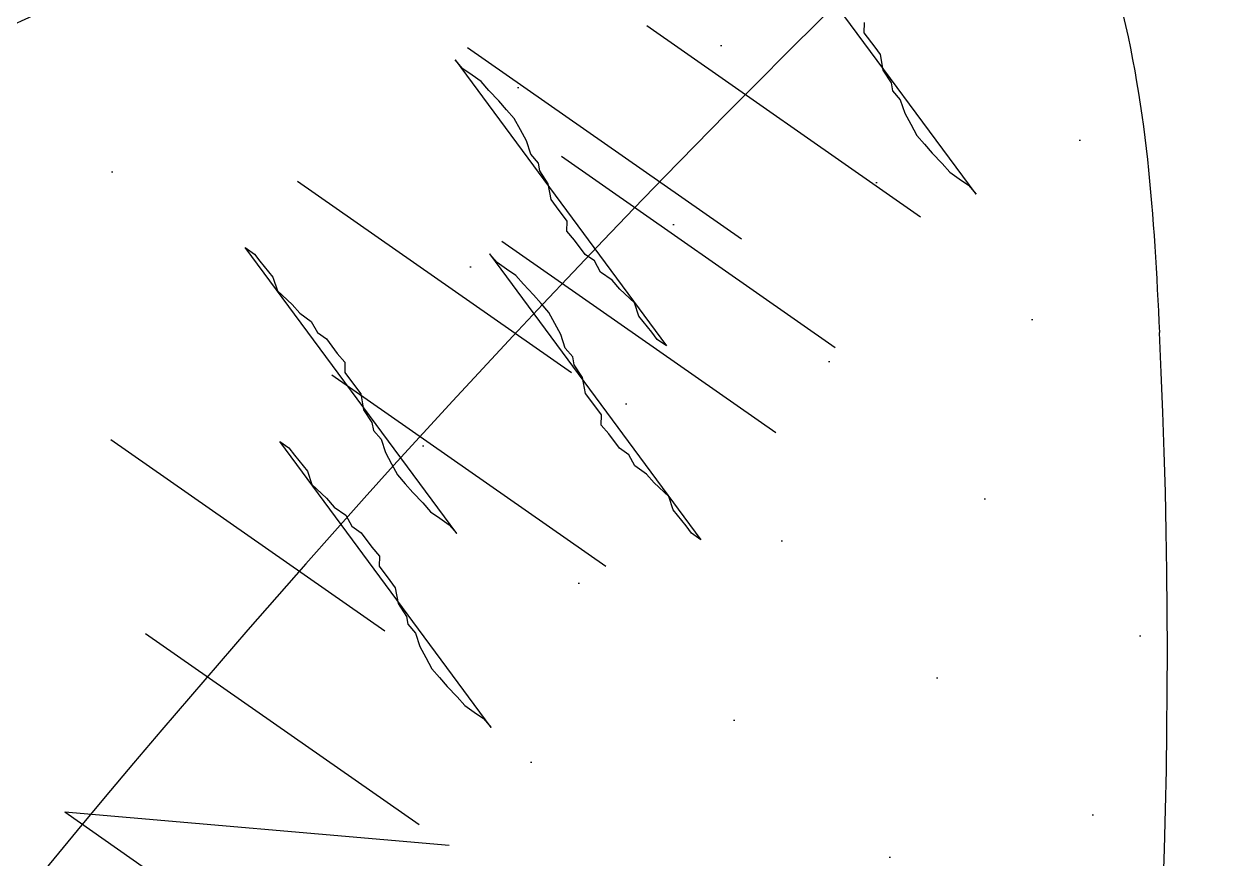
# Model space of a CAD drawing. Extents: x 3694 to 117786, y 20013 to 108631.
# Drawn here: x 68286.3 to 68359.3, y 31888.5 to 31938.8 of the extents above; entities that cross this region are included whole.
import ezdxf

# ---------------------------------------------------------------- set-up
doc = ezdxf.new("R2010")
doc.units = 0
doc.header["$LTSCALE"] = 1000
doc.header["$MEASUREMENT"] = 0
doc.layers.add('家具', color=253, linetype='Continuous')

msp = doc.modelspace()

# ---------------------------------------------------------------- hatches: boundary and pattern name
at = {"layer": '家具'}
h = msp.add_hatch(dxfattribs=at)
h.set_pattern_fill('DOTS', color=8, scale=335.28, angle=-90, style=0)
h.set_pattern_definition([(270, (40764.087, 11180.682), (-20.955, -10.4775), [0, -20.955])])
edge = h.paths.add_edge_path()
edge.add_spline(control_points=[(67993.171, 30063.85), (67991.347, 30072.905), (67989.564, 30081.936), (67984.129, 30110.343), (67980.695, 30129.634), (67974.752, 30168.036), (67972.296, 30187.076), (67967.7, 30231.647), (67965.824, 30257.252), (67961.066, 30334.956), (67959.04, 30388.061), (67952.128, 30468.763), (67949.186, 30495.816), (67943.11, 30536.435), (67940.807, 30549.981), (67935.525, 30577.052), (67932.521, 30590.639), (67925.162, 30620.115), (67920.727, 30635.84), (67913.02, 30661.97), (67909.81, 30672.52), (67906.634, 30682.959)], knot_values=[0.007594, 0.007594, 0.007594, 0.007594, 1.009332, 1.009332, 3.166904, 3.166904, 5.324476, 5.324476, 8.146714, 8.146714, 13.786985, 13.786985, 16.607121, 16.607121, 18.017189, 18.017189, 19.427256, 19.427256, 21.1184, 21.1184, 22.28816, 22.28816, 22.28816, 22.28816], degree=3, periodic=0)
edge.add_ellipse((69823.205, 31244.763), major_axis=(1412.244, 1412.244), ratio=1, start_angle=138.557148, end_angle=151.337437, ccw=False)
edge.add_ellipse((69823.205, 30996.932), major_axis=(1412.244, 1412.244), ratio=1, start_angle=118.662563, end_angle=131.442852, ccw=False)
edge.add_spline(control_points=[(67906.634, 31558.737), (67909.81, 31569.175), (67913.02, 31579.726), (67920.727, 31605.856), (67925.162, 31621.581), (67932.521, 31651.056), (67935.525, 31664.643), (67940.807, 31691.714), (67943.11, 31705.261), (67949.186, 31745.88), (67952.128, 31772.932), (67957.218, 31832.352), (67959.059, 31864.616), (67960.781, 31896.489)], knot_values=[0.007594, 0.007594, 0.007594, 0.007594, 1.177354, 1.177354, 2.868498, 2.868498, 4.278566, 4.278566, 5.688634, 5.688634, 8.508769, 8.508769, 11.917873, 11.917873, 11.917873, 11.917873], degree=3, periodic=0)
edge.add_ellipse((67966.547, 31918.918), major_axis=(-16.375, 16.375), ratio=1, start_angle=120.58246, end_angle=134.19648)
edge.add_ellipse((68102.117, 32282.875), major_axis=(-290.107, 290.107), ratio=1, start_angle=115.65651, end_angle=125.45708)
edge.add_ellipse((67321.82, 31759.471), major_axis=(510.616, 510.616), ratio=1, start_angle=303.721551, end_angle=324.469816, ccw=False)
edge.add_ellipse((63554.823, 31287.666), major_axis=(3173.046, 3173.046), ratio=1, start_angle=308.357975, end_angle=319.22468, ccw=False)
edge.add_ellipse((67013.867, 30385.319), major_axis=(-756.088, 756.088), ratio=1, start_angle=220.522212, end_angle=246.006973, ccw=False)
edge.add_ellipse((68093.523, 30275.821), major_axis=(20.775, 20.775), ratio=1, start_angle=72.68605, end_angle=150.65031)
edge.add_ellipse((68351.803, 30519.224), major_axis=(269.526, 269.526), ratio=1, start_angle=176.25132, end_angle=213.93034)
edge.add_ellipse((68627.268, 30299.265), major_axis=(-269.545, 269.545), ratio=1, start_angle=68.84747, end_angle=70.56357)
edge.add_ellipse((68342.567, 28632.013), major_axis=(1063.437, 1063.437), ratio=1, start_angle=47.255077, end_angle=54.694715)
edge.add_ellipse((68138.88, 29903.694), major_axis=(153.102, 153.102), ratio=1, start_angle=58.23516, end_angle=87.29579)
edge = h.paths.add_edge_path()
edge.add_ellipse((68052.888, 29947.418), major_axis=(-59.621, 59.621), ratio=1, start_angle=82.28214, end_angle=111.86653, ccw=False)
edge.add_ellipse((68101.68, 29975.411), major_axis=(99.196, 99.196), ratio=1, start_angle=154.31922, end_angle=169.30677, ccw=False)
edge.add_ellipse((68226.478, 31486.223), major_axis=(1116.039, 1116.039), ratio=1, start_angle=215.621951, end_angle=236.675883)
edge.add_spline(control_points=[(68545.89, 29940.565), (68546.088, 29938.378), (68546.942, 29928.791), (68547.53, 29918.779), (68548.385, 29909.38)], knot_values=[0, 0, 0, 0, 0.241803, 1.05283, 1.05283, 1.05283, 1.05283], degree=3, periodic=0)
edge.add_ellipse((68586.297, 29912.68), major_axis=(-26.909, 26.909), ratio=1, start_angle=49.72716, end_angle=121.22323)
edge.add_ellipse((68256.115, 33919.223), major_axis=(2868.191, 2868.191), ratio=1, start_angle=221.659547, end_angle=229.540688, ccw=False)
edge = h.paths.add_edge_path()
edge.add_ellipse((68052.888, 32294.278), major_axis=(59.621, 59.621), ratio=1, start_angle=68.13347, end_angle=97.71786, ccw=False)
edge.add_ellipse((68256.115, 28322.473), major_axis=(-2868.191, 2868.191), ratio=1, start_angle=310.455896, end_angle=318.340453, ccw=False)
edge.add_ellipse((68586.473, 32328.98), major_axis=(26.909, 26.909), ratio=1, start_angle=58.67635, end_angle=130.01653)
edge.add_spline(control_points=[(68548.562, 32332.286), (68548.225, 32328.589), (68547.95, 32325.154), (68547.704, 32321.891)], knot_values=[0, 0, 0, 0, 0.318986, 0.318986, 0.318986, 0.318986], degree=3, periodic=0)
edge.add_ellipse((68118.216, 28776.025), major_axis=(-2525.632, 2525.632), ratio=1, start_angle=-51.906227, end_angle=-42.875408)
edge = h.paths.add_edge_path()
edge.add_ellipse((68266.776, 31858.426), major_axis=(221.162, 221.162), ratio=1, start_angle=249.06802, end_angle=320.144, ccw=False)
edge.add_ellipse((68176.053, 31598.983), major_axis=(-155.448, 155.448), ratio=1, start_angle=155.11893, end_angle=218.17184, ccw=False)
edge.add_ellipse((68799.504, 31223.883), major_axis=(405.324, 405.324), ratio=1, start_angle=117.886425, end_angle=164.473767)
edge.add_ellipse((68089.491, 30642.741), major_axis=(-258.823, 258.823), ratio=1, start_angle=229.49374, end_angle=279.80173, ccw=False)
edge.add_ellipse((68363.937, 30409.276), major_axis=(196.089, 196.089), ratio=1, start_angle=323.30763, end_angle=385.96152, ccw=False)
edge.add_ellipse((68278.006, 29953.045), major_axis=(-433.678, 433.678), ratio=1, start_angle=250.121822, end_angle=279.018877, ccw=False)
edge.add_ellipse((53145.836, 31069.663), major_axis=(661.589, 15696.882), ratio=1, start_angle=268.6990718, end_angle=269.2892955, ccw=False)
edge.add_spline(control_points=[(68823.652, 30051.87), (68816.625, 30051.428), (68809.479, 30051.328), (68801.973, 30051.609)], knot_values=[2.29351, 2.29351, 2.29351, 2.29351, 2.979733, 2.979733, 2.979733, 2.979733], degree=3, periodic=0)
edge.add_spline(control_points=[(68801.973, 30051.609), (68797.754, 30051.766), (68786.399, 30052.495), (68770.424, 30054.553), (68774.084, 30068.3), (68770.345, 30072.075), (68767.568, 30073.653)], knot_values=[2.979733, 2.979733, 2.979733, 2.979733, 3.365456, 3.990522, 4.278466, 4.605763, 4.605763, 4.605763, 4.605763], degree=3, periodic=0)
edge.add_spline(control_points=[(68767.568, 30073.653), (68764.782, 30075.235), (68761.202, 30076.384), (68757.623, 30077.532)], knot_values=[4.605763, 4.605763, 4.605763, 4.605763, 4.934211, 4.934211, 4.934211, 4.934211], degree=3, periodic=0)
edge.add_ellipse((68342.567, 28632.013), major_axis=(-1063.437, 1063.437), ratio=1, start_angle=-61.020506, end_angle=-52.795633)
edge.add_ellipse((68413.888, 30391.822), major_axis=(-212.583, 212.583), ratio=1, start_angle=161.18693, end_angle=194.36645)
edge.add_ellipse((68413.791, 30073.202), major_axis=(217.18, 217.18), ratio=1, start_angle=347.58973, end_angle=388.97478)
edge.add_ellipse((68061.756, 30199.816), major_axis=(-331.087, 331.087), ratio=1, start_angle=246.10373, end_angle=272.15361)
edge.add_ellipse((68628.875, 30184.461), major_axis=(-308.614, 308.614), ratio=1, start_angle=-10.26045, end_angle=-2.05338)
edge.add_spline(control_points=[(68331.517, 30503.935), (68322.565, 30496.886), (68300.122, 30479.214), (68309.899, 30542.457), (68286.885, 30577.511), (68259.659, 30637.112), (68292.256, 30702.743), (68273.014, 30784.508), (68257.078, 30871.339), (68197.395, 30907.475), (68188.772, 30963.019), (68155.914, 30951.199), (68154.428, 30968.365), (68153.748, 30977.301)], knot_values=[28.726228, 28.726228, 28.726228, 28.726228, 29.65137, 31.045535, 32.970907, 34.80046, 37.537981, 40.132447, 43.737998, 46.299248, 47.538816, 48.20545, 48.984057, 48.984057, 48.984057, 48.984057], degree=3, periodic=0)
edge.add_ellipse((74440.637, 31139.04), major_axis=(4446.972, 4446.972), ratio=1, start_angle=132.8462664, end_angle=136.4736959, ccw=False)
edge.add_spline(control_points=[(68156.11, 31375.385), (68157.512, 31389.271), (68160.689, 31413.779), (68204.257, 31444.793), (68224.986, 31513.372), (68260.435, 31577.017), (68249.174, 31648.504), (68285.933, 31671.158), (68318.292, 31758.012), (68318.863, 31736.773)], knot_values=[0, 0, 0, 0, 1.426784, 2.507846, 5.446644, 8.794162, 10.36551, 12.195062, 14.476347, 14.476347, 14.476347, 14.476347], degree=3, periodic=0)
edge.add_ellipse((67925.763, 31991.155), major_axis=(-331.087, 331.087), ratio=1, start_angle=192.09233, end_angle=216.81003)
edge.add_ellipse((68240.598, 32193.241), major_axis=(217.18, 217.18), ratio=1, start_angle=253.93898, end_angle=295.32403)
edge.add_ellipse((68311.899, 31882.702), major_axis=(212.583, 212.583), ratio=1, start_angle=358.54731, end_angle=364.8553)
edge.add_ellipse((68346.104, 33494.596), major_axis=(-983.775, 983.775), ratio=1, start_angle=141.588156, end_angle=151.911973)
edge.add_spline(control_points=[(68750.827, 32163.497), (68756.337, 32165.304), (68761.847, 32167.112), (68764.436, 32170.495)], knot_values=[4.42753, 4.42753, 4.42753, 4.42753, 4.934211, 4.934211, 4.934211, 4.934211], degree=3, periodic=0)
edge.add_ellipse((68272.007, 32290.216), major_axis=(358.343, 358.343), ratio=1, start_angle=262.18363, end_angle=301.33518, ccw=False)
h = msp.add_hatch(dxfattribs=at)
h.set_pattern_fill('DOTS', color=8, scale=178.816, angle=-75.176, style=0)
h.set_pattern_definition([(255.176, (50090.006, 25839.525), (-12.2337153, -2.5426225), [0, -11.176])])
edge = h.paths.add_edge_path(flags=17)
edge.add_ellipse((68104.697, 31730.586), major_axis=(-23.26, 23.26), ratio=1, start_angle=182.60537, end_angle=232.40163)
edge.add_ellipse((68220.589, 31750.409), major_axis=(-59.905, 59.905), ratio=1, start_angle=55.60081, end_angle=99.34155)
edge.add_ellipse((68171.188, 31728.173), major_axis=(32.95, 32.95), ratio=1, start_angle=160.09755, end_angle=225.01714, ccw=False)
edge = h.paths.add_edge_path(flags=17)
edge.add_ellipse((68813.27, 31455.319), major_axis=(-481.375, 481.375), ratio=1, start_angle=25.588271, end_angle=26.322923, ccw=False)
edge.add_ellipse((68226.005, 31678.839), major_axis=(-38.8, 38.8), ratio=1, start_angle=42.14226, end_angle=113.63661)
edge.add_ellipse((68198.762, 31607.612), major_axis=(-15.128, 15.128), ratio=1, start_angle=-64.82178, end_angle=72.18619)
edge.add_ellipse((68255.5, 31647.859), major_axis=(64.198, 64.198), ratio=1, start_angle=118.71094, end_angle=168.43247, ccw=False)
edge = h.paths.add_edge_path()
edge.add_ellipse((68428.084, 31627.528), major_axis=(-242.037, 242.037), ratio=1, start_angle=-26.28459, end_angle=23.32578, ccw=False)
edge.add_spline(control_points=[(68318.253, 31951.721), (68327.614, 31956.052), (68339.527, 31961.563), (68346.389, 31953.925), (68347.648, 31951.947)], knot_values=[0, 0, 0, 0, 1.422385, 1.810205, 1.810205, 1.810205, 1.810205], degree=3, periodic=0)
edge.add_ellipse((68813.27, 31455.319), major_axis=(481.375, 481.375), ratio=1, start_angle=88.154505, end_angle=92.747363)
edge.add_ellipse((68398.782, 31620.824), major_axis=(216.102, 216.102), ratio=1, start_angle=62.01055, end_angle=113.1092)
edge.add_ellipse((68531.033, 31518.735), major_axis=(331.349, 331.349), ratio=1, start_angle=107.54703, end_angle=150.43255)
edge.add_ellipse((69065.024, 31231.727), major_axis=(-706.377, 706.377), ratio=1, start_angle=35.649127, end_angle=38.253621)
edge.add_spline(control_points=[(68072.973, 31349.081), (68069.335, 31349.873), (68058.986, 31354.846), (68059.183, 31366.889), (68059.316, 31375.02)], knot_values=[0, 0, 0, 0, 0.581976, 1.791185, 1.791185, 1.791185, 1.791185], degree=3, periodic=0)
edge.add_ellipse((68558.032, 31501.175), major_axis=(363.754, 363.754), ratio=1, start_angle=105.56956, end_angle=149.19578, ccw=False)
edge = h.paths.add_edge_path()
edge.add_spline(control_points=[(68101.159, 31361.953), (68095.616, 31356.173), (68087.911, 31348.14), (68076.089, 31348.403), (68072.973, 31349.081)], knot_values=[1.791185, 1.791185, 1.791185, 1.791185, 3.069002, 3.567392, 3.567392, 3.567392, 3.567392], degree=3, periodic=0)
edge.add_ellipse((69065.024, 31231.727), major_axis=(706.377, 706.377), ratio=1, start_angle=125.649127, end_angle=128.253621, ccw=False)
edge.add_ellipse((67849.017, 31718.007), major_axis=(-281.069, 281.069), ratio=1, start_angle=170.40958, end_angle=214.1078)
edge.add_ellipse((67885.367, 31878.809), major_axis=(-300.796, 300.796), ratio=1, start_angle=191.31824, end_angle=229.61926)
edge.add_ellipse((68813.27, 31455.319), major_axis=(-481.375, 481.375), ratio=1, start_angle=-1.845495, end_angle=2.747363, ccw=False)
edge.add_spline(control_points=[(68347.648, 31951.947), (68349.558, 31948.945), (68353.885, 31937.437), (68354.393, 31927.136), (68354.734, 31920.224)], knot_values=[1.810205, 1.810205, 1.810205, 1.810205, 2.398758, 3.598447, 3.598447, 3.598447, 3.598447], degree=3, periodic=0)
edge.add_ellipse((67966.565, 31900.891), major_axis=(274.817, 274.817), ratio=1, start_angle=273.0275, end_angle=317.85133, ccw=False)
edge.add_ellipse((67951.521, 31626.937), major_axis=(-215.184, 215.184), ratio=1, start_angle=164.45369, end_angle=227.6435, ccw=False)

# ---------------------------------------------------------------- linework, layer by layer
at = {"layer": '家具', "color": 8, "linetype": 'Continuous'}
for p, q in [((68343.68, 31928.568, 0), (68330.936, 31945.806, 0)), ((68343.68, 31928.568, 0), (68330.936, 31945.806, 0)), ((68343.68, 31928.568, 0), (68330.936, 31945.806, 0)), ((68343.68, 31928.568, 0), (68330.936, 31945.806, 0)), ((68340.343, 31927.181, 0), (68323.841, 31938.712, 0)), ((68340.343, 31927.181, 0), (68323.841, 31938.712, 0)), ((68340.343, 31927.181, 0), (68323.841, 31938.712, 0)), ((68340.343, 31927.181, 0), (68323.841, 31938.712, 0)), ((68336.943, 31938.901, 0), (68336.929, 31938.285, 0)), ((68336.943, 31938.901, 0), (68336.929, 31938.285, 0)), ((68336.943, 31938.901, 0), (68336.929, 31938.285, 0)), ((68336.943, 31938.901, 0), (68336.929, 31938.285, 0)), ((68336.929, 31938.285, 0), (68337.574, 31937.418, 0)), ((68336.929, 31938.285, 0), (68337.574, 31937.418, 0)), ((68336.929, 31938.285, 0), (68337.574, 31937.418, 0)), ((68336.929, 31938.285, 0), (68337.574, 31937.418, 0)), ((68313.04, 31937.409, 0), (68329.542, 31925.877, 0)), ((68313.04, 31937.409, 0), (68329.542, 31925.877, 0)), ((68313.04, 31937.409, 0), (68329.542, 31925.877, 0)), ((68313.04, 31937.409, 0), (68329.542, 31925.877, 0)), ((68337.574, 31937.418, 0), (68337.896, 31936.985, 0)), ((68337.574, 31937.418, 0), (68337.896, 31936.985, 0)), ((68337.574, 31937.418, 0), (68337.896, 31936.985, 0)), ((68337.574, 31937.418, 0), (68337.896, 31936.985, 0)), ((68312.748, 31936.127, 0), (68312.286, 31936.658, 0)), ((68312.286, 31936.658, 0), (68325.03, 31919.42, 0)), ((68312.748, 31936.127, 0), (68312.286, 31936.658, 0)), ((68312.286, 31936.658, 0), (68325.03, 31919.42, 0)), ((68312.748, 31936.127, 0), (68312.286, 31936.658, 0)), ((68312.286, 31936.658, 0), (68325.03, 31919.42, 0)), ((68312.748, 31936.127, 0), (68312.286, 31936.658, 0)), ((68312.286, 31936.658, 0), (68325.03, 31919.42, 0)), ((68337.896, 31936.985, 0), (68338.064, 31936.034, 0)), ((68337.896, 31936.985, 0), (68338.064, 31936.034, 0)), ((68337.896, 31936.985, 0), (68338.064, 31936.034, 0)), ((68337.896, 31936.985, 0), (68338.064, 31936.034, 0)), ((68313.308, 31935.736, 0), (68312.748, 31936.127, 0)), ((68313.308, 31935.736, 0), (68312.748, 31936.127, 0)), ((68313.308, 31935.736, 0), (68312.748, 31936.127, 0)), ((68313.308, 31935.736, 0), (68312.748, 31936.127, 0)), ((68313.867, 31935.344, 0), (68313.308, 31935.736, 0)), ((68313.867, 31935.344, 0), (68313.308, 31935.736, 0)), ((68313.867, 31935.344, 0), (68313.308, 31935.736, 0)), ((68313.867, 31935.344, 0), (68313.308, 31935.736, 0)), ((68338.064, 31936.034, 0), (68338.569, 31935.265, 0)), ((68338.064, 31936.034, 0), (68338.569, 31935.265, 0)), ((68338.064, 31936.034, 0), (68338.569, 31935.265, 0)), ((68338.064, 31936.034, 0), (68338.569, 31935.265, 0)), ((68314.33, 31934.813, 0), (68313.867, 31935.344, 0)), ((68314.33, 31934.813, 0), (68313.867, 31935.344, 0)), ((68314.33, 31934.813, 0), (68313.867, 31935.344, 0)), ((68314.33, 31934.813, 0), (68313.867, 31935.344, 0)), ((68338.569, 31935.265, 0), (68338.653, 31934.789, 0)), ((68338.569, 31935.265, 0), (68338.653, 31934.789, 0)), ((68338.569, 31935.265, 0), (68338.653, 31934.789, 0)), ((68338.569, 31935.265, 0), (68338.653, 31934.789, 0)), ((68314.932, 31934.184, 0), (68314.33, 31934.813, 0)), ((68314.932, 31934.184, 0), (68314.33, 31934.813, 0)), ((68314.932, 31934.184, 0), (68314.33, 31934.813, 0)), ((68314.932, 31934.184, 0), (68314.33, 31934.813, 0)), ((68315.394, 31933.653, 0), (68314.932, 31934.184, 0)), ((68315.394, 31933.653, 0), (68314.932, 31934.184, 0)), ((68315.394, 31933.653, 0), (68314.932, 31934.184, 0)), ((68315.394, 31933.653, 0), (68314.932, 31934.184, 0)), ((68338.653, 31934.789, 0), (68339.115, 31934.258, 0)), ((68338.653, 31934.789, 0), (68339.115, 31934.258, 0)), ((68338.653, 31934.789, 0), (68339.115, 31934.258, 0)), ((68338.653, 31934.789, 0), (68339.115, 31934.258, 0)), ((68339.115, 31934.258, 0), (68339.381, 31933.447, 0)), ((68339.115, 31934.258, 0), (68339.381, 31933.447, 0)), ((68339.115, 31934.258, 0), (68339.381, 31933.447, 0)), ((68339.115, 31934.258, 0), (68339.381, 31933.447, 0)), ((68315.856, 31933.122, 0), (68315.394, 31933.653, 0)), ((68315.856, 31933.122, 0), (68315.394, 31933.653, 0)), ((68315.856, 31933.122, 0), (68315.394, 31933.653, 0)), ((68315.856, 31933.122, 0), (68315.394, 31933.653, 0)), ((68339.381, 31933.447, 0), (68339.746, 31932.775, 0)), ((68339.381, 31933.447, 0), (68339.746, 31932.775, 0)), ((68339.381, 31933.447, 0), (68339.746, 31932.775, 0)), ((68339.381, 31933.447, 0), (68339.746, 31932.775, 0)), ((68316.22, 31932.45, 0), (68315.856, 31933.122, 0)), ((68316.22, 31932.45, 0), (68315.856, 31933.122, 0)), ((68316.22, 31932.45, 0), (68315.856, 31933.122, 0)), ((68316.22, 31932.45, 0), (68315.856, 31933.122, 0)), ((68339.746, 31932.775, 0), (68340.11, 31932.104, 0)), ((68339.746, 31932.775, 0), (68340.11, 31932.104, 0)), ((68339.746, 31932.775, 0), (68340.11, 31932.104, 0)), ((68339.746, 31932.775, 0), (68340.11, 31932.104, 0)), ((68316.584, 31931.779, 0), (68316.22, 31932.45, 0)), ((68316.584, 31931.779, 0), (68316.22, 31932.45, 0)), ((68316.584, 31931.779, 0), (68316.22, 31932.45, 0)), ((68316.584, 31931.779, 0), (68316.22, 31932.45, 0)), ((68340.11, 31932.104, 0), (68340.572, 31931.573, 0)), ((68340.11, 31932.104, 0), (68340.572, 31931.573, 0)), ((68340.11, 31932.104, 0), (68340.572, 31931.573, 0)), ((68340.11, 31932.104, 0), (68340.572, 31931.573, 0)), ((68316.851, 31930.968, 0), (68316.584, 31931.779, 0)), ((68316.851, 31930.968, 0), (68316.584, 31931.779, 0)), ((68316.851, 31930.968, 0), (68316.584, 31931.779, 0)), ((68316.851, 31930.968, 0), (68316.584, 31931.779, 0)), ((68340.572, 31931.573, 0), (68341.034, 31931.042, 0)), ((68340.572, 31931.573, 0), (68341.034, 31931.042, 0)), ((68340.572, 31931.573, 0), (68341.034, 31931.042, 0)), ((68340.572, 31931.573, 0), (68341.034, 31931.042, 0)), ((68317.313, 31930.437, 0), (68316.851, 31930.968, 0)), ((68317.313, 31930.437, 0), (68316.851, 31930.968, 0)), ((68317.313, 31930.437, 0), (68316.851, 31930.968, 0)), ((68317.313, 31930.437, 0), (68316.851, 31930.968, 0)), ((68318.697, 31930.854, 0), (68335.199, 31919.323, 0)), ((68318.697, 31930.854, 0), (68335.199, 31919.323, 0)), ((68318.697, 31930.854, 0), (68335.199, 31919.323, 0)), ((68318.697, 31930.854, 0), (68335.199, 31919.323, 0)), ((68341.034, 31931.042, 0), (68341.636, 31930.413, 0)), ((68341.034, 31931.042, 0), (68341.636, 31930.413, 0)), ((68341.034, 31931.042, 0), (68341.636, 31930.413, 0)), ((68341.034, 31931.042, 0), (68341.636, 31930.413, 0)), ((68317.397, 31929.961, 0), (68317.313, 31930.437, 0)), ((68317.397, 31929.961, 0), (68317.313, 31930.437, 0)), ((68317.397, 31929.961, 0), (68317.313, 31930.437, 0)), ((68317.397, 31929.961, 0), (68317.313, 31930.437, 0)), ((68317.902, 31929.192, 0), (68317.397, 31929.961, 0)), ((68317.902, 31929.192, 0), (68317.397, 31929.961, 0)), ((68317.902, 31929.192, 0), (68317.397, 31929.961, 0)), ((68317.902, 31929.192, 0), (68317.397, 31929.961, 0)), ((68341.636, 31930.413, 0), (68342.098, 31929.882, 0)), ((68341.636, 31930.413, 0), (68342.098, 31929.882, 0)), ((68341.636, 31930.413, 0), (68342.098, 31929.882, 0)), ((68341.636, 31930.413, 0), (68342.098, 31929.882, 0)), ((68342.098, 31929.882, 0), (68342.658, 31929.491, 0)), ((68342.098, 31929.882, 0), (68342.658, 31929.491, 0)), ((68342.098, 31929.882, 0), (68342.658, 31929.491, 0)), ((68342.098, 31929.882, 0), (68342.658, 31929.491, 0)), ((68302.793, 31929.347, 0), (68319.295, 31917.815, 0)), ((68302.793, 31929.347, 0), (68319.295, 31917.815, 0)), ((68302.793, 31929.347, 0), (68319.295, 31917.815, 0)), ((68302.793, 31929.347, 0), (68319.295, 31917.815, 0)), ((68318.07, 31928.241, 0), (68317.902, 31929.192, 0)), ((68318.07, 31928.241, 0), (68317.902, 31929.192, 0)), ((68318.07, 31928.241, 0), (68317.902, 31929.192, 0)), ((68318.07, 31928.241, 0), (68317.902, 31929.192, 0)), ((68342.658, 31929.491, 0), (68343.218, 31929.099, 0)), ((68342.658, 31929.491, 0), (68343.218, 31929.099, 0)), ((68342.658, 31929.491, 0), (68343.218, 31929.099, 0)), ((68342.658, 31929.491, 0), (68343.218, 31929.099, 0)), ((68343.218, 31929.099, 0), (68343.68, 31928.568, 0)), ((68343.218, 31929.099, 0), (68343.68, 31928.568, 0)), ((68343.218, 31929.099, 0), (68343.68, 31928.568, 0)), ((68343.218, 31929.099, 0), (68343.68, 31928.568, 0)), ((68318.392, 31927.807, 0), (68318.07, 31928.241, 0)), ((68318.392, 31927.807, 0), (68318.07, 31928.241, 0)), ((68318.392, 31927.807, 0), (68318.07, 31928.241, 0)), ((68318.392, 31927.807, 0), (68318.07, 31928.241, 0)), ((68319.036, 31926.941, 0), (68318.392, 31927.807, 0)), ((68319.036, 31926.941, 0), (68318.392, 31927.807, 0)), ((68319.036, 31926.941, 0), (68318.392, 31927.807, 0)), ((68319.036, 31926.941, 0), (68318.392, 31927.807, 0)), ((68319.022, 31926.326, 0), (68319.036, 31926.941, 0)), ((68319.022, 31926.326, 0), (68319.036, 31926.941, 0)), ((68319.022, 31926.326, 0), (68319.036, 31926.941, 0)), ((68319.022, 31926.326, 0), (68319.036, 31926.941, 0)), ((68319.484, 31925.794, 0), (68319.022, 31926.326, 0)), ((68319.484, 31925.794, 0), (68319.022, 31926.326, 0)), ((68319.484, 31925.794, 0), (68319.022, 31926.326, 0)), ((68319.484, 31925.794, 0), (68319.022, 31926.326, 0)), ((68299.646, 31925.34, 0), (68300.206, 31924.949, 0)), ((68312.39, 31908.103, 0), (68299.646, 31925.34, 0)), ((68299.646, 31925.34, 0), (68300.206, 31924.949, 0)), ((68312.39, 31908.103, 0), (68299.646, 31925.34, 0)), ((68299.646, 31925.34, 0), (68300.206, 31924.949, 0)), ((68312.39, 31908.103, 0), (68299.646, 31925.34, 0)), ((68299.646, 31925.34, 0), (68300.206, 31924.949, 0)), ((68312.39, 31908.103, 0), (68299.646, 31925.34, 0)), ((68315.112, 31925.724, 0), (68331.614, 31914.192, 0)), ((68315.112, 31925.724, 0), (68331.614, 31914.192, 0)), ((68315.112, 31925.724, 0), (68331.614, 31914.192, 0)), ((68315.112, 31925.724, 0), (68331.614, 31914.192, 0)), ((68320.129, 31924.927, 0), (68319.484, 31925.794, 0)), ((68320.129, 31924.927, 0), (68319.484, 31925.794, 0)), ((68320.129, 31924.927, 0), (68319.484, 31925.794, 0)), ((68320.129, 31924.927, 0), (68319.484, 31925.794, 0)), ((68300.206, 31924.949, 0), (68300.528, 31924.516, 0)), ((68300.206, 31924.949, 0), (68300.528, 31924.516, 0)), ((68300.206, 31924.949, 0), (68300.528, 31924.516, 0)), ((68300.206, 31924.949, 0), (68300.528, 31924.516, 0)), ((68314.819, 31924.442, 0), (68314.357, 31924.973, 0)), ((68314.357, 31924.973, 0), (68327.102, 31907.735, 0)), ((68314.819, 31924.442, 0), (68314.357, 31924.973, 0)), ((68314.357, 31924.973, 0), (68327.102, 31907.735, 0)), ((68314.819, 31924.442, 0), (68314.357, 31924.973, 0)), ((68314.357, 31924.973, 0), (68327.102, 31907.735, 0)), ((68314.819, 31924.442, 0), (68314.357, 31924.973, 0)), ((68314.357, 31924.973, 0), (68327.102, 31907.735, 0)), ((68320.689, 31924.536, 0), (68320.129, 31924.927, 0)), ((68320.689, 31924.536, 0), (68320.129, 31924.927, 0)), ((68320.689, 31924.536, 0), (68320.129, 31924.927, 0)), ((68320.689, 31924.536, 0), (68320.129, 31924.927, 0)), ((68300.528, 31924.516, 0), (68301.313, 31923.551, 0)), ((68300.528, 31924.516, 0), (68301.313, 31923.551, 0)), ((68300.528, 31924.516, 0), (68301.313, 31923.551, 0)), ((68300.528, 31924.516, 0), (68301.313, 31923.551, 0)), ((68315.379, 31924.051, 0), (68314.819, 31924.442, 0)), ((68315.379, 31924.051, 0), (68314.819, 31924.442, 0)), ((68315.379, 31924.051, 0), (68314.819, 31924.442, 0)), ((68315.379, 31924.051, 0), (68314.819, 31924.442, 0)), ((68315.939, 31923.659, 0), (68315.379, 31924.051, 0)), ((68315.939, 31923.659, 0), (68315.379, 31924.051, 0)), ((68315.939, 31923.659, 0), (68315.379, 31924.051, 0)), ((68315.939, 31923.659, 0), (68315.379, 31924.051, 0)), ((68321.053, 31923.866, 0), (68320.689, 31924.536, 0)), ((68321.053, 31923.866, 0), (68320.689, 31924.536, 0)), ((68321.053, 31923.866, 0), (68320.689, 31924.536, 0)), ((68321.053, 31923.866, 0), (68320.689, 31924.536, 0)), ((68301.313, 31923.551, 0), (68301.579, 31922.74, 0)), ((68301.313, 31923.551, 0), (68301.579, 31922.74, 0)), ((68301.313, 31923.551, 0), (68301.579, 31922.74, 0)), ((68301.313, 31923.551, 0), (68301.579, 31922.74, 0)), ((68316.401, 31923.128, 0), (68315.939, 31923.659, 0)), ((68316.401, 31923.128, 0), (68315.939, 31923.659, 0)), ((68316.401, 31923.128, 0), (68315.939, 31923.659, 0)), ((68316.401, 31923.128, 0), (68315.939, 31923.659, 0)), ((68321.753, 31923.377, 0), (68321.053, 31923.866, 0)), ((68321.753, 31923.377, 0), (68321.053, 31923.866, 0)), ((68321.753, 31923.377, 0), (68321.053, 31923.866, 0)), ((68321.753, 31923.377, 0), (68321.053, 31923.866, 0)), ((68322.215, 31922.845, 0), (68321.753, 31923.377, 0)), ((68322.215, 31922.845, 0), (68321.753, 31923.377, 0)), ((68322.215, 31922.845, 0), (68321.753, 31923.377, 0)), ((68322.215, 31922.845, 0), (68321.753, 31923.377, 0)), ((68301.579, 31922.74, 0), (68302.46, 31921.915, 0)), ((68301.579, 31922.74, 0), (68302.46, 31921.915, 0)), ((68301.579, 31922.74, 0), (68302.46, 31921.915, 0)), ((68301.579, 31922.74, 0), (68302.46, 31921.915, 0)), ((68317.003, 31922.499, 0), (68316.401, 31923.128, 0)), ((68317.003, 31922.499, 0), (68316.401, 31923.128, 0)), ((68317.003, 31922.499, 0), (68316.401, 31923.128, 0)), ((68317.003, 31922.499, 0), (68316.401, 31923.128, 0)), ((68317.465, 31921.968, 0), (68317.003, 31922.499, 0)), ((68317.465, 31921.968, 0), (68317.003, 31922.499, 0)), ((68317.465, 31921.968, 0), (68317.003, 31922.499, 0)), ((68317.465, 31921.968, 0), (68317.003, 31922.499, 0)), ((68323.097, 31922.021, 0), (68322.215, 31922.845, 0)), ((68323.097, 31922.021, 0), (68322.215, 31922.845, 0)), ((68323.097, 31922.021, 0), (68322.215, 31922.845, 0)), ((68323.097, 31922.021, 0), (68322.215, 31922.845, 0)), ((68302.46, 31921.915, 0), (68302.922, 31921.384, 0)), ((68302.46, 31921.915, 0), (68302.922, 31921.384, 0)), ((68302.46, 31921.915, 0), (68302.922, 31921.384, 0)), ((68302.46, 31921.915, 0), (68302.922, 31921.384, 0)), ((68317.928, 31921.437, 0), (68317.465, 31921.968, 0)), ((68317.928, 31921.437, 0), (68317.465, 31921.968, 0)), ((68317.928, 31921.437, 0), (68317.465, 31921.968, 0)), ((68317.928, 31921.437, 0), (68317.465, 31921.968, 0)), ((68323.364, 31921.209, 0), (68323.097, 31922.021, 0)), ((68323.364, 31921.209, 0), (68323.097, 31922.021, 0)), ((68323.364, 31921.209, 0), (68323.097, 31922.021, 0)), ((68323.364, 31921.209, 0), (68323.097, 31922.021, 0)), ((68302.922, 31921.384, 0), (68303.622, 31920.895, 0)), ((68302.922, 31921.384, 0), (68303.622, 31920.895, 0)), ((68302.922, 31921.384, 0), (68303.622, 31920.895, 0)), ((68302.922, 31921.384, 0), (68303.622, 31920.895, 0)), ((68318.292, 31920.765, 0), (68317.928, 31921.437, 0)), ((68318.292, 31920.765, 0), (68317.928, 31921.437, 0)), ((68318.292, 31920.765, 0), (68317.928, 31921.437, 0)), ((68318.292, 31920.765, 0), (68317.928, 31921.437, 0)), ((68324.148, 31920.245, 0), (68323.364, 31921.209, 0)), ((68324.148, 31920.245, 0), (68323.364, 31921.209, 0)), ((68324.148, 31920.245, 0), (68323.364, 31921.209, 0)), ((68324.148, 31920.245, 0), (68323.364, 31921.209, 0)), ((68303.622, 31920.895, 0), (68303.987, 31920.225, 0)), ((68303.622, 31920.895, 0), (68303.987, 31920.225, 0)), ((68303.622, 31920.895, 0), (68303.987, 31920.225, 0)), ((68303.622, 31920.895, 0), (68303.987, 31920.225, 0)), ((68303.987, 31920.225, 0), (68304.547, 31919.833, 0)), ((68303.987, 31920.225, 0), (68304.547, 31919.833, 0)), ((68303.987, 31920.225, 0), (68304.547, 31919.833, 0)), ((68303.987, 31920.225, 0), (68304.547, 31919.833, 0)), ((68318.656, 31920.094, 0), (68318.292, 31920.765, 0)), ((68318.656, 31920.094, 0), (68318.292, 31920.765, 0)), ((68318.656, 31920.094, 0), (68318.292, 31920.765, 0)), ((68318.656, 31920.094, 0), (68318.292, 31920.765, 0)), ((68324.47, 31919.811, 0), (68324.148, 31920.245, 0)), ((68324.47, 31919.811, 0), (68324.148, 31920.245, 0)), ((68324.47, 31919.811, 0), (68324.148, 31920.245, 0)), ((68324.47, 31919.811, 0), (68324.148, 31920.245, 0)), ((68304.547, 31919.833, 0), (68305.191, 31918.967, 0)), ((68304.547, 31919.833, 0), (68305.191, 31918.967, 0)), ((68304.547, 31919.833, 0), (68305.191, 31918.967, 0)), ((68304.547, 31919.833, 0), (68305.191, 31918.967, 0)), ((68318.923, 31919.283, 0), (68318.656, 31920.094, 0)), ((68318.923, 31919.283, 0), (68318.656, 31920.094, 0)), ((68318.923, 31919.283, 0), (68318.656, 31920.094, 0)), ((68318.923, 31919.283, 0), (68318.656, 31920.094, 0)), ((68325.03, 31919.42, 0), (68324.47, 31919.811, 0)), ((68325.03, 31919.42, 0), (68324.47, 31919.811, 0)), ((68325.03, 31919.42, 0), (68324.47, 31919.811, 0)), ((68325.03, 31919.42, 0), (68324.47, 31919.811, 0)), ((68305.191, 31918.967, 0), (68305.653, 31918.435, 0)), ((68305.191, 31918.967, 0), (68305.653, 31918.435, 0)), ((68305.191, 31918.967, 0), (68305.653, 31918.435, 0)), ((68305.191, 31918.967, 0), (68305.653, 31918.435, 0)), ((68319.385, 31918.752, 0), (68318.923, 31919.283, 0)), ((68319.385, 31918.752, 0), (68318.923, 31919.283, 0)), ((68319.385, 31918.752, 0), (68318.923, 31919.283, 0)), ((68319.385, 31918.752, 0), (68318.923, 31919.283, 0)), ((68305.653, 31918.435, 0), (68305.64, 31917.82, 0)), ((68305.653, 31918.435, 0), (68305.64, 31917.82, 0)), ((68305.653, 31918.435, 0), (68305.64, 31917.82, 0)), ((68305.653, 31918.435, 0), (68305.64, 31917.82, 0)), ((68319.469, 31918.276, 0), (68319.385, 31918.752, 0)), ((68319.469, 31918.276, 0), (68319.385, 31918.752, 0)), ((68319.469, 31918.276, 0), (68319.385, 31918.752, 0)), ((68319.469, 31918.276, 0), (68319.385, 31918.752, 0)), ((68319.973, 31917.507, 0), (68319.469, 31918.276, 0)), ((68319.973, 31917.507, 0), (68319.469, 31918.276, 0)), ((68319.973, 31917.507, 0), (68319.469, 31918.276, 0)), ((68319.973, 31917.507, 0), (68319.469, 31918.276, 0)), ((68304.865, 31917.662, 0), (68321.367, 31906.13, 0)), ((68304.865, 31917.662, 0), (68321.367, 31906.13, 0)), ((68304.865, 31917.662, 0), (68321.367, 31906.13, 0)), ((68304.865, 31917.662, 0), (68321.367, 31906.13, 0)), ((68305.64, 31917.82, 0), (68306.284, 31916.953, 0)), ((68305.64, 31917.82, 0), (68306.284, 31916.953, 0)), ((68305.64, 31917.82, 0), (68306.284, 31916.953, 0)), ((68305.64, 31917.82, 0), (68306.284, 31916.953, 0)), ((68320.142, 31916.556, 0), (68319.973, 31917.507, 0)), ((68320.142, 31916.556, 0), (68319.973, 31917.507, 0)), ((68320.142, 31916.556, 0), (68319.973, 31917.507, 0)), ((68320.142, 31916.556, 0), (68319.973, 31917.507, 0)), ((68306.284, 31916.953, 0), (68306.606, 31916.519, 0)), ((68306.284, 31916.953, 0), (68306.606, 31916.519, 0)), ((68306.284, 31916.953, 0), (68306.606, 31916.519, 0)), ((68306.284, 31916.953, 0), (68306.606, 31916.519, 0)), ((68306.606, 31916.519, 0), (68306.775, 31915.568, 0)), ((68306.606, 31916.519, 0), (68306.775, 31915.568, 0)), ((68306.606, 31916.519, 0), (68306.775, 31915.568, 0)), ((68306.606, 31916.519, 0), (68306.775, 31915.568, 0)), ((68320.464, 31916.122, 0), (68320.142, 31916.556, 0)), ((68320.464, 31916.122, 0), (68320.142, 31916.556, 0)), ((68320.464, 31916.122, 0), (68320.142, 31916.556, 0)), ((68320.464, 31916.122, 0), (68320.142, 31916.556, 0)), ((68321.108, 31915.256, 0), (68320.464, 31916.122, 0)), ((68321.108, 31915.256, 0), (68320.464, 31916.122, 0)), ((68321.108, 31915.256, 0), (68320.464, 31916.122, 0)), ((68321.108, 31915.256, 0), (68320.464, 31916.122, 0)), ((68306.775, 31915.568, 0), (68307.279, 31914.799, 0)), ((68306.775, 31915.568, 0), (68307.279, 31914.799, 0)), ((68306.775, 31915.568, 0), (68307.279, 31914.799, 0)), ((68306.775, 31915.568, 0), (68307.279, 31914.799, 0)), ((68321.094, 31914.641, 0), (68321.108, 31915.256, 0)), ((68321.094, 31914.641, 0), (68321.108, 31915.256, 0)), ((68321.094, 31914.641, 0), (68321.108, 31915.256, 0)), ((68321.094, 31914.641, 0), (68321.108, 31915.256, 0)), ((68307.279, 31914.799, 0), (68307.363, 31914.324, 0)), ((68307.279, 31914.799, 0), (68307.363, 31914.324, 0)), ((68307.279, 31914.799, 0), (68307.363, 31914.324, 0)), ((68307.279, 31914.799, 0), (68307.363, 31914.324, 0)), ((68321.556, 31914.109, 0), (68321.094, 31914.641, 0)), ((68321.556, 31914.109, 0), (68321.094, 31914.641, 0)), ((68321.556, 31914.109, 0), (68321.094, 31914.641, 0)), ((68321.556, 31914.109, 0), (68321.094, 31914.641, 0)), ((68308.051, 31902.221, 0), (68291.549, 31913.753, 0)), ((68308.051, 31902.221, 0), (68291.549, 31913.753, 0)), ((68308.051, 31902.221, 0), (68291.549, 31913.753, 0)), ((68308.051, 31902.221, 0), (68291.549, 31913.753, 0)), ((68301.718, 31913.655, 0), (68302.278, 31913.264, 0)), ((68314.462, 31896.418, 0), (68301.718, 31913.655, 0)), ((68301.718, 31913.655, 0), (68302.278, 31913.264, 0)), ((68314.462, 31896.418, 0), (68301.718, 31913.655, 0)), ((68301.718, 31913.655, 0), (68302.278, 31913.264, 0)), ((68314.462, 31896.418, 0), (68301.718, 31913.655, 0)), ((68301.718, 31913.655, 0), (68302.278, 31913.264, 0)), ((68314.462, 31896.418, 0), (68301.718, 31913.655, 0)), ((68307.363, 31914.324, 0), (68307.826, 31913.792, 0)), ((68307.363, 31914.324, 0), (68307.826, 31913.792, 0)), ((68307.363, 31914.324, 0), (68307.826, 31913.792, 0)), ((68307.363, 31914.324, 0), (68307.826, 31913.792, 0)), ((68307.826, 31913.792, 0), (68308.092, 31912.981, 0)), ((68307.826, 31913.792, 0), (68308.092, 31912.981, 0)), ((68307.826, 31913.792, 0), (68308.092, 31912.981, 0)), ((68307.826, 31913.792, 0), (68308.092, 31912.981, 0)), ((68322.2, 31913.242, 0), (68321.556, 31914.109, 0)), ((68322.2, 31913.242, 0), (68321.556, 31914.109, 0)), ((68322.2, 31913.242, 0), (68321.556, 31914.109, 0)), ((68322.2, 31913.242, 0), (68321.556, 31914.109, 0)), ((68302.278, 31913.264, 0), (68302.6, 31912.831, 0)), ((68302.278, 31913.264, 0), (68302.6, 31912.831, 0)), ((68302.278, 31913.264, 0), (68302.6, 31912.831, 0)), ((68302.278, 31913.264, 0), (68302.6, 31912.831, 0)), ((68308.092, 31912.981, 0), (68308.456, 31912.31, 0)), ((68308.092, 31912.981, 0), (68308.456, 31912.31, 0)), ((68308.092, 31912.981, 0), (68308.456, 31912.31, 0)), ((68308.092, 31912.981, 0), (68308.456, 31912.31, 0)), ((68322.76, 31912.851, 0), (68322.2, 31913.242, 0)), ((68322.76, 31912.851, 0), (68322.2, 31913.242, 0)), ((68322.76, 31912.851, 0), (68322.2, 31913.242, 0)), ((68322.76, 31912.851, 0), (68322.2, 31913.242, 0)), ((68302.6, 31912.831, 0), (68303.384, 31911.866, 0)), ((68302.6, 31912.831, 0), (68303.384, 31911.866, 0)), ((68302.6, 31912.831, 0), (68303.384, 31911.866, 0)), ((68302.6, 31912.831, 0), (68303.384, 31911.866, 0)), ((68308.456, 31912.31, 0), (68308.821, 31911.639, 0)), ((68308.456, 31912.31, 0), (68308.821, 31911.639, 0)), ((68308.456, 31912.31, 0), (68308.821, 31911.639, 0)), ((68308.456, 31912.31, 0), (68308.821, 31911.639, 0)), ((68323.125, 31912.181, 0), (68322.76, 31912.851, 0)), ((68323.125, 31912.181, 0), (68322.76, 31912.851, 0)), ((68323.125, 31912.181, 0), (68322.76, 31912.851, 0)), ((68323.125, 31912.181, 0), (68322.76, 31912.851, 0)), ((68303.384, 31911.866, 0), (68303.651, 31911.055, 0)), ((68303.384, 31911.866, 0), (68303.651, 31911.055, 0)), ((68303.384, 31911.866, 0), (68303.651, 31911.055, 0)), ((68303.384, 31911.866, 0), (68303.651, 31911.055, 0)), ((68308.821, 31911.639, 0), (68309.283, 31911.107, 0)), ((68308.821, 31911.639, 0), (68309.283, 31911.107, 0)), ((68308.821, 31911.639, 0), (68309.283, 31911.107, 0)), ((68308.821, 31911.639, 0), (68309.283, 31911.107, 0)), ((68323.825, 31911.692, 0), (68323.125, 31912.181, 0)), ((68323.825, 31911.692, 0), (68323.125, 31912.181, 0)), ((68323.825, 31911.692, 0), (68323.125, 31912.181, 0)), ((68323.825, 31911.692, 0), (68323.125, 31912.181, 0)), ((68324.287, 31911.16, 0), (68323.825, 31911.692, 0)), ((68324.287, 31911.16, 0), (68323.825, 31911.692, 0)), ((68324.287, 31911.16, 0), (68323.825, 31911.692, 0)), ((68324.287, 31911.16, 0), (68323.825, 31911.692, 0)), ((68303.651, 31911.055, 0), (68304.532, 31910.231, 0)), ((68303.651, 31911.055, 0), (68304.532, 31910.231, 0)), ((68303.651, 31911.055, 0), (68304.532, 31910.231, 0)), ((68303.651, 31911.055, 0), (68304.532, 31910.231, 0)), ((68309.283, 31911.107, 0), (68309.745, 31910.576, 0)), ((68309.283, 31911.107, 0), (68309.745, 31910.576, 0)), ((68309.283, 31911.107, 0), (68309.745, 31910.576, 0)), ((68309.283, 31911.107, 0), (68309.745, 31910.576, 0)), ((68325.169, 31910.336, 0), (68324.287, 31911.16, 0)), ((68325.169, 31910.336, 0), (68324.287, 31911.16, 0)), ((68325.169, 31910.336, 0), (68324.287, 31911.16, 0)), ((68325.169, 31910.336, 0), (68324.287, 31911.16, 0)), ((68304.532, 31910.231, 0), (68304.994, 31909.699, 0)), ((68304.532, 31910.231, 0), (68304.994, 31909.699, 0)), ((68304.532, 31910.231, 0), (68304.994, 31909.699, 0)), ((68304.532, 31910.231, 0), (68304.994, 31909.699, 0)), ((68309.745, 31910.576, 0), (68310.346, 31909.948, 0)), ((68309.745, 31910.576, 0), (68310.346, 31909.948, 0)), ((68309.745, 31910.576, 0), (68310.346, 31909.948, 0)), ((68309.745, 31910.576, 0), (68310.346, 31909.948, 0)), ((68325.436, 31909.524, 0), (68325.169, 31910.336, 0)), ((68325.436, 31909.524, 0), (68325.169, 31910.336, 0)), ((68325.436, 31909.524, 0), (68325.169, 31910.336, 0)), ((68325.436, 31909.524, 0), (68325.169, 31910.336, 0)), ((68304.994, 31909.699, 0), (68305.694, 31909.21, 0)), ((68304.994, 31909.699, 0), (68305.694, 31909.21, 0)), ((68304.994, 31909.699, 0), (68305.694, 31909.21, 0)), ((68304.994, 31909.699, 0), (68305.694, 31909.21, 0)), ((68310.346, 31909.948, 0), (68310.808, 31909.416, 0)), ((68310.346, 31909.948, 0), (68310.808, 31909.416, 0)), ((68310.346, 31909.948, 0), (68310.808, 31909.416, 0)), ((68310.346, 31909.948, 0), (68310.808, 31909.416, 0)), ((68310.808, 31909.416, 0), (68311.368, 31909.025, 0)), ((68310.808, 31909.416, 0), (68311.368, 31909.025, 0)), ((68310.808, 31909.416, 0), (68311.368, 31909.025, 0)), ((68310.808, 31909.416, 0), (68311.368, 31909.025, 0)), ((68326.22, 31908.56, 0), (68325.436, 31909.524, 0)), ((68326.22, 31908.56, 0), (68325.436, 31909.524, 0)), ((68326.22, 31908.56, 0), (68325.436, 31909.524, 0)), ((68326.22, 31908.56, 0), (68325.436, 31909.524, 0)), ((68305.694, 31909.21, 0), (68306.059, 31908.54, 0)), ((68305.694, 31909.21, 0), (68306.059, 31908.54, 0)), ((68305.694, 31909.21, 0), (68306.059, 31908.54, 0)), ((68305.694, 31909.21, 0), (68306.059, 31908.54, 0)), ((68306.059, 31908.54, 0), (68306.619, 31908.148, 0)), ((68306.059, 31908.54, 0), (68306.619, 31908.148, 0)), ((68306.059, 31908.54, 0), (68306.619, 31908.148, 0)), ((68306.059, 31908.54, 0), (68306.619, 31908.148, 0)), ((68311.368, 31909.025, 0), (68311.928, 31908.634, 0)), ((68311.368, 31909.025, 0), (68311.928, 31908.634, 0)), ((68311.368, 31909.025, 0), (68311.928, 31908.634, 0)), ((68311.368, 31909.025, 0), (68311.928, 31908.634, 0)), ((68311.928, 31908.634, 0), (68312.39, 31908.103, 0)), ((68311.928, 31908.634, 0), (68312.39, 31908.103, 0)), ((68311.928, 31908.634, 0), (68312.39, 31908.103, 0)), ((68311.928, 31908.634, 0), (68312.39, 31908.103, 0)), ((68326.542, 31908.126, 0), (68326.22, 31908.56, 0)), ((68326.542, 31908.126, 0), (68326.22, 31908.56, 0)), ((68326.542, 31908.126, 0), (68326.22, 31908.56, 0)), ((68326.542, 31908.126, 0), (68326.22, 31908.56, 0)), ((68306.619, 31908.148, 0), (68307.263, 31907.282, 0)), ((68306.619, 31908.148, 0), (68307.263, 31907.282, 0)), ((68306.619, 31908.148, 0), (68307.263, 31907.282, 0)), ((68306.619, 31908.148, 0), (68307.263, 31907.282, 0)), ((68327.102, 31907.735, 0), (68326.542, 31908.126, 0)), ((68327.102, 31907.735, 0), (68326.542, 31908.126, 0)), ((68327.102, 31907.735, 0), (68326.542, 31908.126, 0)), ((68327.102, 31907.735, 0), (68326.542, 31908.126, 0)), ((68307.263, 31907.282, 0), (68307.725, 31906.75, 0)), ((68307.263, 31907.282, 0), (68307.725, 31906.75, 0)), ((68307.263, 31907.282, 0), (68307.725, 31906.75, 0)), ((68307.263, 31907.282, 0), (68307.725, 31906.75, 0)), ((68307.725, 31906.75, 0), (68307.712, 31906.135, 0)), ((68307.725, 31906.75, 0), (68307.712, 31906.135, 0)), ((68307.725, 31906.75, 0), (68307.712, 31906.135, 0)), ((68307.725, 31906.75, 0), (68307.712, 31906.135, 0)), ((68307.712, 31906.135, 0), (68308.356, 31905.268, 0)), ((68307.712, 31906.135, 0), (68308.356, 31905.268, 0)), ((68307.712, 31906.135, 0), (68308.356, 31905.268, 0)), ((68307.712, 31906.135, 0), (68308.356, 31905.268, 0)), ((68308.356, 31905.268, 0), (68308.678, 31904.834, 0)), ((68308.356, 31905.268, 0), (68308.678, 31904.834, 0)), ((68308.356, 31905.268, 0), (68308.678, 31904.834, 0)), ((68308.356, 31905.268, 0), (68308.678, 31904.834, 0)), ((68308.678, 31904.834, 0), (68308.847, 31903.883, 0)), ((68308.678, 31904.834, 0), (68308.847, 31903.883, 0)), ((68308.678, 31904.834, 0), (68308.847, 31903.883, 0)), ((68308.678, 31904.834, 0), (68308.847, 31903.883, 0)), ((68308.847, 31903.883, 0), (68309.351, 31903.114, 0)), ((68308.847, 31903.883, 0), (68309.351, 31903.114, 0)), ((68308.847, 31903.883, 0), (68309.351, 31903.114, 0)), ((68308.847, 31903.883, 0), (68309.351, 31903.114, 0)), ((68309.351, 31903.114, 0), (68309.435, 31902.639, 0)), ((68309.351, 31903.114, 0), (68309.435, 31902.639, 0)), ((68309.351, 31903.114, 0), (68309.435, 31902.639, 0)), ((68309.351, 31903.114, 0), (68309.435, 31902.639, 0)), ((68310.123, 31890.536, 0), (68293.621, 31902.068, 0)), ((68310.123, 31890.536, 0), (68293.621, 31902.068, 0)), ((68310.123, 31890.536, 0), (68293.621, 31902.068, 0)), ((68310.123, 31890.536, 0), (68293.621, 31902.068, 0)), ((68309.435, 31902.639, 0), (68309.897, 31902.107, 0)), ((68309.435, 31902.639, 0), (68309.897, 31902.107, 0)), ((68309.435, 31902.639, 0), (68309.897, 31902.107, 0)), ((68309.435, 31902.639, 0), (68309.897, 31902.107, 0)), ((68309.897, 31902.107, 0), (68310.164, 31901.296, 0)), ((68309.897, 31902.107, 0), (68310.164, 31901.296, 0)), ((68309.897, 31902.107, 0), (68310.164, 31901.296, 0)), ((68309.897, 31902.107, 0), (68310.164, 31901.296, 0)), ((68310.164, 31901.296, 0), (68310.528, 31900.625, 0)), ((68310.164, 31901.296, 0), (68310.528, 31900.625, 0)), ((68310.164, 31901.296, 0), (68310.528, 31900.625, 0)), ((68310.164, 31901.296, 0), (68310.528, 31900.625, 0)), ((68310.528, 31900.625, 0), (68310.892, 31899.954, 0)), ((68310.528, 31900.625, 0), (68310.892, 31899.954, 0)), ((68310.528, 31900.625, 0), (68310.892, 31899.954, 0)), ((68310.528, 31900.625, 0), (68310.892, 31899.954, 0)), ((68310.892, 31899.954, 0), (68311.354, 31899.423, 0)), ((68310.892, 31899.954, 0), (68311.354, 31899.423, 0)), ((68310.892, 31899.954, 0), (68311.354, 31899.423, 0)), ((68310.892, 31899.954, 0), (68311.354, 31899.423, 0)), ((68311.354, 31899.423, 0), (68311.817, 31898.891, 0)), ((68311.354, 31899.423, 0), (68311.817, 31898.891, 0)), ((68311.354, 31899.423, 0), (68311.817, 31898.891, 0)), ((68311.354, 31899.423, 0), (68311.817, 31898.891, 0)), ((68311.817, 31898.891, 0), (68312.418, 31898.263, 0)), ((68311.817, 31898.891, 0), (68312.418, 31898.263, 0)), ((68311.817, 31898.891, 0), (68312.418, 31898.263, 0)), ((68311.817, 31898.891, 0), (68312.418, 31898.263, 0)), ((68312.418, 31898.263, 0), (68312.88, 31897.731, 0)), ((68312.418, 31898.263, 0), (68312.88, 31897.731, 0)), ((68312.418, 31898.263, 0), (68312.88, 31897.731, 0)), ((68312.418, 31898.263, 0), (68312.88, 31897.731, 0)), ((68312.88, 31897.731, 0), (68313.44, 31897.34, 0)), ((68312.88, 31897.731, 0), (68313.44, 31897.34, 0)), ((68312.88, 31897.731, 0), (68313.44, 31897.34, 0)), ((68312.88, 31897.731, 0), (68313.44, 31897.34, 0)), ((68313.44, 31897.34, 0), (68314, 31896.949, 0)), ((68313.44, 31897.34, 0), (68314, 31896.949, 0)), ((68313.44, 31897.34, 0), (68314, 31896.949, 0)), ((68313.44, 31897.34, 0), (68314, 31896.949, 0)), ((68314, 31896.949, 0), (68314.462, 31896.418, 0)), ((68314, 31896.949, 0), (68314.462, 31896.418, 0)), ((68314, 31896.949, 0), (68314.462, 31896.418, 0)), ((68314, 31896.949, 0), (68314.462, 31896.418, 0)), ((68288.769, 31891.321, 0), (68305.271, 31879.789, 0)), ((68288.769, 31891.321, 0), (68311.928, 31889.317, 0)), ((68288.769, 31891.321, 0), (68305.271, 31879.789, 0)), ((68288.769, 31891.321, 0), (68311.928, 31889.317, 0)), ((68288.769, 31891.321, 0), (68305.271, 31879.789, 0)), ((68288.769, 31891.321, 0), (68311.928, 31889.317, 0)), ((68288.769, 31891.321, 0), (68305.271, 31879.789, 0)), ((68288.769, 31891.321, 0), (68311.928, 31889.317, 0))]:
    msp.add_line(p, q, dxfattribs=at)
at = {"layer": '家具'}
for centre, radius, start, end in [((68428.084, 31627.528, 0), 342.292, 108.71541, 158.32578), ((68813.27, 31455.319, 0), 680.767, 133.154505, 161.669476), ((67925.763, 31991.155, 0), 468.228, 327.09233, 351.81003), ((67966.565, 31900.891, 0), 388.65, 318.0275, 2.85133)]:
    msp.add_arc(centre, radius, start, end, dxfattribs=at)
msp.add_open_spline([(68318.253, 31951.721, 0), (68327.614, 31956.052, 0), (68343.401, 31963.355, 0), (68353.775, 31939.672, 0), (68354.393, 31927.136, 0), (68354.734, 31920.224, 0)], degree=3, knots=[0, 0, 0, 0, 23.122288, 38.994209, 58.496348, 58.496348, 58.496348, 58.496348], dxfattribs=at)

doc.saveas('drawing.dxf')
